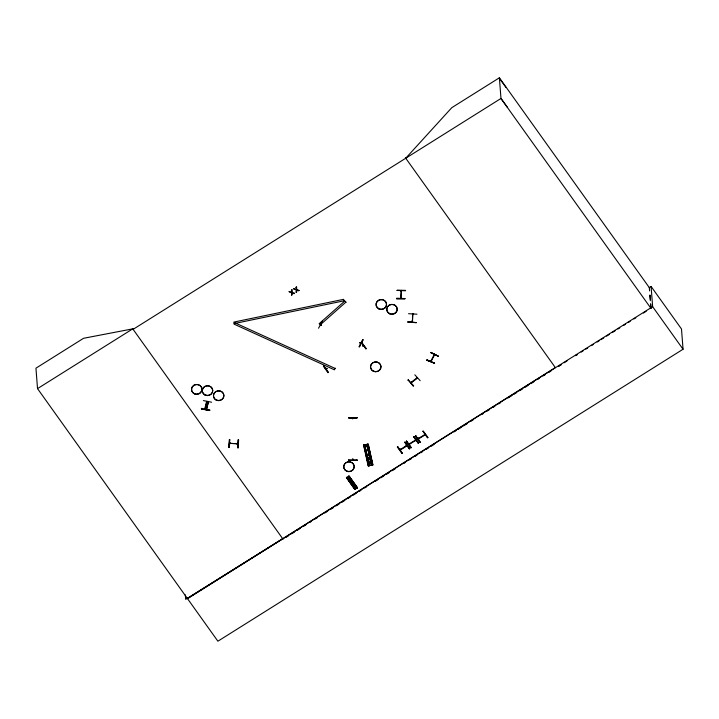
<?xml version="1.0" encoding="UTF-8"?>
<svg xmlns="http://www.w3.org/2000/svg" width="719" height="719" viewBox="0 0 719 719"><rect width="100%" height="100%" fill="white"/><g stroke="black" fill="none" stroke-linecap="round" stroke-linejoin="round"><path stroke-width="1.08" d="M348.688 460.439L348.679 459.836M353.047 418.027L352.75 418.737L353.092 417.964M352.741 458.902L352.714 459.971L353.074 459.531M352.732 459.612L352.732 459.225M353.092 459.827L353.056 459.198M357.109 417.928L348.688 417.964L357.1 417.712M357.109 460.376L348.688 460.412L357.109 460.412L357.1 459.801M348.688 417.865L357.109 417.793M407.997 322.166L416.391 322.597L407.997 322.184L408.015 321.591M408.015 321.842L416.391 322.606M229.747 439.417L228.822 447.416L229.289 447.434L229.676 439.561M228.858 447.398L229.325 439.552M229.613 443.38L237.845 443.722L229.532 443.371M237.063 443.398L237.153 444.054L237.153 443.317M238.609 439.947L238.16 447.811L238.151 439.776M397.158 290.485L405.588 290.458L397.149 290.278M401.211 290.683L400.582 298.061M401.148 291.555L401.499 290.701L401.022 298.52L401.004 297.459M412.113 320.872L412.077 321.959L411.978 321.492M412.14 321.087L412.454 321.887L412.58 313.817M412.427 321.806L412.868 313.915M416.957 314.194L408.545 313.709M209.741 409.947L209.651 410.54L201.437 408.895L201.527 408.302M209.651 410.54L201.446 408.841M209.732 410.163L201.437 408.904M397.158 290.386L405.561 290.764M326.543 368.29C327.684 369.233 324.952 369.341 326.759 368.568M326.66 368.317L326.821 368.541M363.526 345.174L363.356 345.488M400.78 449.708L400.483 449.123M407.098 445.447L406.298 445.879M408.922 444.153L408.877 443.821M415.986 439.848L415.223 440.63L415.852 439.911M419.006 438.401L418.314 439.048L418.647 438.114M424.399 434.644C425.468 435.292 424.444 434.653 424.659 434.86M425.208 434.815L418.314 439.048M426.87 360.192L434.591 363.284L426.852 360.246L427.05 359.689M203.396 400.582L211.602 402.227M204.735 409.111L206.623 401.418M205.077 409.156L206.973 401.355M206.146 405.714L206.308 405.067L207.09 405.282M434.267 354.26L434.312 354.979M401.112 290.844L401.184 290.386M412.544 314.158L412.544 314.985L412.895 314.131M430.933 361.333L431.355 360.632M413.326 386.247L408.275 380.018L407.925 380.297L408.266 379.848M335.171 368.2L334.461 369.827L234.034 324.116L234.745 322.489M430.834 352.705L438.347 356.22L430.834 352.589M430.996 361.558L434.689 354.674M438.347 356.22L431.005 352.409M318.535 328.232L322.337 321.186M320.539 324.476L321.069 325.069M360.012 343.053C361.846 342.577 359.581 343.457 360.039 342.532M362.718 339.557L363.149 339.916L359.338 346.962L362.771 339.593M352.732 417.649L352.705 418.791L353.065 418.359M328.304 372.415L323.694 365.773M323.739 365.728L323.361 366.142L327.999 372.631M397.679 446.562L397.301 446.975L401.939 453.464M415.474 435.948L420.067 442.482L415.474 435.948L415.852 435.552M415.798 435.732L420.462 442.248L420.076 442.491M406.568 440.963L406.19 441.367L410.819 447.856M411.169 447.488L406.532 441.115L411.178 447.658L410.792 447.901M206.182 405.094L206.991 405.201L206.757 405.938M206.964 405.813L206.047 405.633M326.687 368.613L326.093 368.928M363.077 345.821L363.553 345.462M362.978 345.839L363.688 345.399M425.055 434.546L418.063 438.572M425.271 434.438L425.297 434.779M346.378 477.695L349.092 476.005L357.478 487.761L354.773 489.432L346.441 477.659M346.837 477.407L355.59 488.929L346.558 477.497L354.934 489.297L346.738 477.47M348.607 476.32L356.66 488.264L348.445 476.329L357.154 487.967L348.904 476.041L357.433 487.788M405.741 158.225L451.766 107.688L499.381 77.796L649.329 287.654L649.581 290.916M410.944 382.436C410.909 383.883 412.311 382.328 411.385 382.077M416.705 378.194L417.505 377.709M362.888 345.83L363.481 345.515M345.965 302.088L320.252 324.835L319.137 323.721L344.859 300.973M346.873 477.389L355.267 489.136M347.169 477.2L355.563 488.947M348.427 476.382L356.867 488.093M399.989 449.429L399.917 449.878L406.864 445.268L407.026 445.906L400.079 450.112L400.843 449.411M415.825 439.624L415.906 440.298L409.03 444.459L409.506 443.839M323.658 365.935L328.358 372.424L327.963 372.667M414.827 374.824L420.166 380.693M401.454 291.492L401.085 291.474M360.749 342.684L360.561 343.035M649.212 287.627L651.09 286.45L681.495 329.005L683.05 349.245L217.893 641.204L37.523 388.628L132.817 328.817L133.168 329.311M289.119 291.59L291.563 292.229L291.474 290.117M291.483 290.287L292.04 289.757M293.667 288.732L296.12 289.371L296.021 287.258M296.039 287.429L296.588 286.899M291.608 295.006L292.184 294.826L292.085 292.75M292.103 292.921L293.963 293.703L294.484 293.199M296.156 292.148L296.731 291.968L296.641 289.892M296.659 290.063L298.52 290.844L299.041 290.341M347.421 478.701L349.758 477.227M353.406 482.341L351.061 483.743M355.015 484.597L352.669 485.99M353.532 487.257L355.869 485.711M354.099 488.048L356.435 486.583M187.47 598.487L555.338 367.589L405.39 157.74M187.488 598.648L652.645 306.689L651.09 286.45M285.901 537.417L288.75 535.628M291.608 533.84L294.457 532.051M297.307 530.263L300.156 528.474M303.957 526.092L305.854 524.897M309.655 522.506L311.552 521.32M315.353 518.929L317.25 517.743M324.853 512.971L327.702 511.182M330.551 509.394L333.4 507.605M336.249 505.816L339.098 504.028M341.956 502.239L344.805 500.451M347.654 498.662L350.504 496.874M353.353 495.085L356.202 493.297M359.051 491.508L360.947 490.313M364.749 487.931L366.654 486.736M375.201 481.371L378.05 479.582M380.899 477.793L383.748 476.005M386.597 474.216L389.446 472.428M392.295 470.639L395.153 468.851M403.701 463.485L405.597 462.29M409.399 459.908L411.295 458.713M415.097 456.331L417.002 455.136M420.795 452.754L422.7 451.559M426.502 449.177L428.398 447.982M431.247 446.193L434.096 444.405M454.048 431.885L455.945 430.69M457.85 429.495L461.643 427.113M463.548 425.918L467.35 423.536M471.143 421.145L473.048 419.959M481.595 414.593L483.492 413.398M487.293 411.016L489.199 409.821M492.991 407.439L494.897 406.244M498.698 403.862L500.595 402.667M508.198 397.895L511.991 395.513M513.896 394.318L516.745 392.529M519.594 390.741L522.443 388.952M525.292 387.164L528.141 385.375M530.99 383.587L533.84 381.798M537.641 379.416L539.547 378.221M543.339 375.839L545.245 374.644M549.037 372.253L550.943 371.067M564.181 362.753L567.003 360.983M577.375 354.476L575.488 355.653L577.402 354.512M581.15 352.103L583.037 350.926M585.859 349.146L587.747 347.96M591.521 345.596L593.409 344.41M597.174 342.046L599.062 340.86M600.949 339.683L603.78 337.903M606.602 336.124L609.433 334.353M612.264 332.573L615.096 330.803M617.918 329.023L619.805 327.846M623.58 325.473L625.458 324.296M628.289 322.516L630.177 321.33M633.951 318.966L635.83 317.78M643.379 313.044L646.201 311.273M282.702 538.711L185.673 599.358L185.331 594.901M326.839 368.838L326.138 369.278L326.049 368.595M365.935 348.841L361.396 342.244L365.935 348.841L366.322 348.598L361.369 342.127M404.743 442.365L405.13 442.122L409.731 448.656L409.345 448.899L404.779 442.185M413.623 436.766L414.018 436.523L418.62 443.048L418.224 443.29L413.668 436.577M423.006 431.274L427.508 437.88L427.904 437.637L422.943 431.166M409.74 444.018L408.832 444.171L415.771 439.956M363.481 445.124L368.245 444.162L372.891 464.95L368.146 465.894L363.58 445.106M368.73 465.786L364.129 444.989L368.416 465.777M364.38 444.944L368.964 465.732L364.587 444.773L369.53 465.624L364.587 444.773M366.816 444.468L371.525 465.238L366.798 444.459L367.445 444.324L372.091 465.112L367.445 444.324M372.28 465.076L367.912 444.108L372.568 464.887M368.964 465.732L369.593 465.597M411.439 382.409L411.511 382.086M423.266 431.112L427.895 437.628M413.722 436.685L418.287 443.228M404.842 442.284L409.408 448.827M321.15 325.374L320.512 325.051M368.496 465.759L363.841 444.989M364.56 444.845L369.296 465.597M367.076 444.342L371.48 465.238M344.006 300.812L234.178 323.577L233.837 322.085L343.664 299.32M364.263 447.065L368.389 446.22M366.295 456.107L370.411 455.262M366.762 458.219L370.887 457.374M367.193 460.088L371.31 459.243M367.661 462.191L371.786 461.346M367.984 463.602L372.1 462.757M499.381 77.796L500.972 98.458L133.105 329.347L132.754 328.862L83.566 338.289L35.95 368.182L37.523 388.628M368.146 444.189L372.846 464.959M372.002 465.13L367.103 444.279M348.688 460.052L357.109 460.061M238.16 447.811L237.674 447.622M412.598 314.194L412.877 313.835M238.232 439.92L237.809 447.775M321.069 325.401L321.258 324.709M208.025 401.696L206.218 409.39M296.668 289.371L299.05 290.512M293.685 288.903L296.084 289.883L296.174 292.318M292.121 292.229L294.502 293.37M289.128 291.761L291.537 292.741L291.617 295.176M427.032 359.868L434.582 363.113M234.762 322.741L335.189 368.452M360.686 343.331L359.913 342.774M424.507 435.22L424.426 434.537M229.532 443.686L229.685 443.003M362.834 339.754L359.024 346.792M321.258 325.042L320.737 324.476M344.877 301.225L345.983 302.339M408.23 380.009L413.668 385.815M434.716 354.566L434.689 354.269M499.426 78.389L506.014 87.475M507.56 107.544L500.972 98.458L650.92 308.316L650.587 303.966M652.645 306.689L683.05 349.245M132.754 328.862L283.052 539.205M419.024 438.608L418.773 438.132L418.925 438.77M402.298 453.258L397.643 446.715L402.236 453.132M343.691 299.571L344.024 301.063M650.012 295.105L650.353 299.562M650.695 304.029L651.046 308.487M649.913 295.266L650.336 300.704M434.429 354.152L430.699 361.513L430.672 361.037M434.006 354.755L434.033 355.231M425.109 434.213L425.172 434.86M412.49 314.527L412.544 314.985M417.317 377.502L417.451 378.167L411.214 382.733M417.254 377.556L410.926 382.553M416.948 378.203L416.678 377.897M418.395 438.743L418.161 438.41M405.013 298.574L396.609 298.232M415.142 439.947L415.223 440.63M401.481 290.404L401.579 290.862M409.488 443.542L409.641 444.18M406.253 445.546L406.343 446.229M400.6 449.15L400.762 449.779M362.843 345.497L362.771 345.947M353.02 417.649L353.137 418.107M354.251 483.465L351.915 484.939M237.818 443.434L237.737 444.072L237.737 443.344M236.982 443.479L236.982 443.965M230.448 443.201L230.448 443.686M230.269 443.03L230.242 443.47M229.505 443.084L229.604 443.65M296.605 287.07L296.686 289.541M292.049 289.928L292.13 292.399M396.6 298.709L405.031 298.736L396.6 298.762M208.366 401.768L206.542 409.462L208.393 401.777M561.35 364.533L558.519 366.313L561.359 364.542M389.644 313.781A5.249 4.898 -4.4 0 0 397.23 309.017A5.249 4.898 -4.4 0 0 389.087 305.314A5.249 4.898 -4.4 0 0 389.644 313.781M389.644 313.628A5.231 4.88 -4.4 0 0 397.194 308.891A5.231 4.88 -4.4 0 0 389.087 305.207A5.231 4.88 -4.4 0 0 389.644 313.628M378.967 308.927A5.249 4.898 -4.4 0 0 386.552 304.173A5.249 4.898 -4.4 0 0 378.41 300.47A5.249 4.898 -4.4 0 0 378.967 308.927M378.967 308.784A5.231 4.88 -4.4 0 0 386.516 304.038A5.231 4.88 -4.4 0 0 378.419 300.353A5.231 4.88 -4.4 0 0 378.967 308.784M205.176 395.099A5.24 4.889 -4.4 0 0 212.743 390.345A5.24 4.889 -4.4 0 0 204.618 386.651A5.24 4.889 -4.4 0 0 205.176 395.099M205.176 394.947A5.222 4.862 -4.4 0 0 212.707 390.219A5.222 4.862 -4.4 0 0 204.618 386.534A5.222 4.862 -4.4 0 0 205.176 394.947M194.4 393.814A5.24 4.889 -4.4 0 0 201.967 389.069A5.24 4.889 -4.4 0 0 193.851 385.375A5.24 4.889 -4.4 0 0 194.4 393.814M194.4 393.67A5.222 4.862 -4.4 0 0 201.94 388.943A5.222 4.862 -4.4 0 0 193.851 385.267A5.222 4.862 -4.4 0 0 194.4 393.67M346.612 471.161A5.249 4.898 -4.4 0 0 354.197 466.406A5.249 4.898 -4.4 0 0 346.055 462.694A5.249 4.898 -4.4 0 0 346.612 471.161M346.612 471.008A5.231 4.88 -4.4 0 0 354.161 466.272A5.231 4.88 -4.4 0 0 346.064 462.578A5.231 4.88 -4.4 0 0 346.612 471.008M373.404 371.292A5.249 4.898 -4.4 0 0 380.98 366.537A5.249 4.898 -4.4 0 0 372.846 362.834A5.249 4.898 -4.4 0 0 373.404 371.292M373.404 371.139A5.231 4.88 -4.4 0 0 380.953 366.402A5.231 4.88 -4.4 0 0 372.846 362.718A5.231 4.88 -4.4 0 0 373.404 371.139M216.329 400.168A5.24 4.889 -4.4 0 0 223.897 395.414A5.24 4.889 -4.4 0 0 215.772 391.72A5.24 4.889 -4.4 0 0 216.329 400.168M216.329 400.016A5.222 4.862 -4.4 0 0 223.861 395.288A5.222 4.862 -4.4 0 0 215.772 391.603A5.222 4.862 -4.4 0 0 216.329 400.016"/></g></svg>
